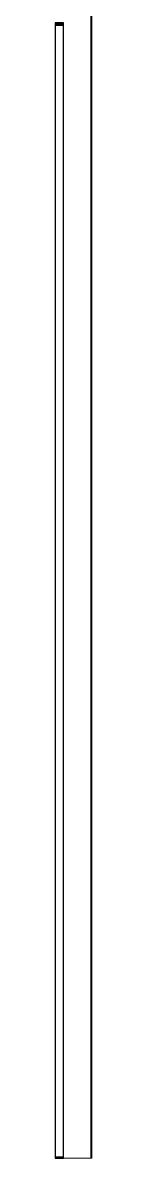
# Model space of a CAD drawing. Header units: millimetres. Extents: x -64292 to 329, y -3854 to 56761.
# Drawn here: x -18406 to -18317, y 25842 to 28563 of the extents above; entities that cross this region are included whole.
import ezdxf

# ---------------------------------------------------------------- set-up
doc = ezdxf.new("R2010")
doc.units = ezdxf.units.MM
doc.header["$MEASUREMENT"] = 0
doc.layers.add('Q-CASE', color=31, linetype='Continuous', lineweight=13)

# ---------------------------------------------------------------- blocks, each defined once
blk = doc.blocks.new('BVN_Joinery_Core Wall 3_ JO-N-08 _White Board_ - BVN_Joinery_Core Wall 3_ JO-N-08 _White Board_-9767110-GA PLAN - LEVEL 11')
at = {"layer": 'Q-CASE', "lineweight": 30}
for p, q in [((-5649.3, 12.7), (-5652.3, 12.7)), ((-5652.3, 12.7), (-5652.3, -7.3)), ((-2937.3, 12.7), (-5649.3, 12.7)), ((-5649.3, 12.7), (-5649.3, -7.3)), ((-5649.3, -7.3), (-5649.3, 12.7)), ((-2937.3, -7.3), (-2937.3, 12.7)), ((-2934.3, 12.7), (-2937.3, 12.7)), ((-2937.3, 12.7), (-2937.3, -7.3)), ((-2934.3, -7.3), (-2934.3, 12.7)), ((-2931.3, 12.7), (-2934.3, 12.7)), ((-2934.3, 12.7), (-2934.3, -7.3)), ((-2931.3, -7.3), (-2931.3, 12.7)), ((-5652.3, -7.3), (-5649.3, -7.3)), ((-5649.3, -7.3), (-2937.3, -7.3)), ((-2937.3, -7.3), (-2934.3, -7.3)), ((-2934.3, -7.3), (-2931.3, -7.3))]:
    blk.add_line(p, q, dxfattribs=at)
at = {"layer": 'Q-CASE'}
for p, q in [((-5652.3, -73.2), (-5652.3, -7.3)), ((-5652.3, -76.2), (-5652.3, -73.2)), ((-5652.3, -73.2), (-216.3, -73.2)), ((-5652.3, -76.2), (-216.3, -76.2))]:
    blk.add_line(p, q, dxfattribs=at)

msp = doc.modelspace()

# ---------------------------------------------------------------- block references
at = {"layer": 'Q-CASE', "rotation": 89.9999999999999}
msp.add_blockref('BVN_Joinery_Core Wall 3_ JO-N-08 _White Board_ - BVN_Joinery_Core Wall 3_ JO-N-08 _White Board_-9767110-GA PLAN - LEVEL 11', (-18393.1, 31494.8), dxfattribs=at)

doc.saveas('drawing.dxf')
